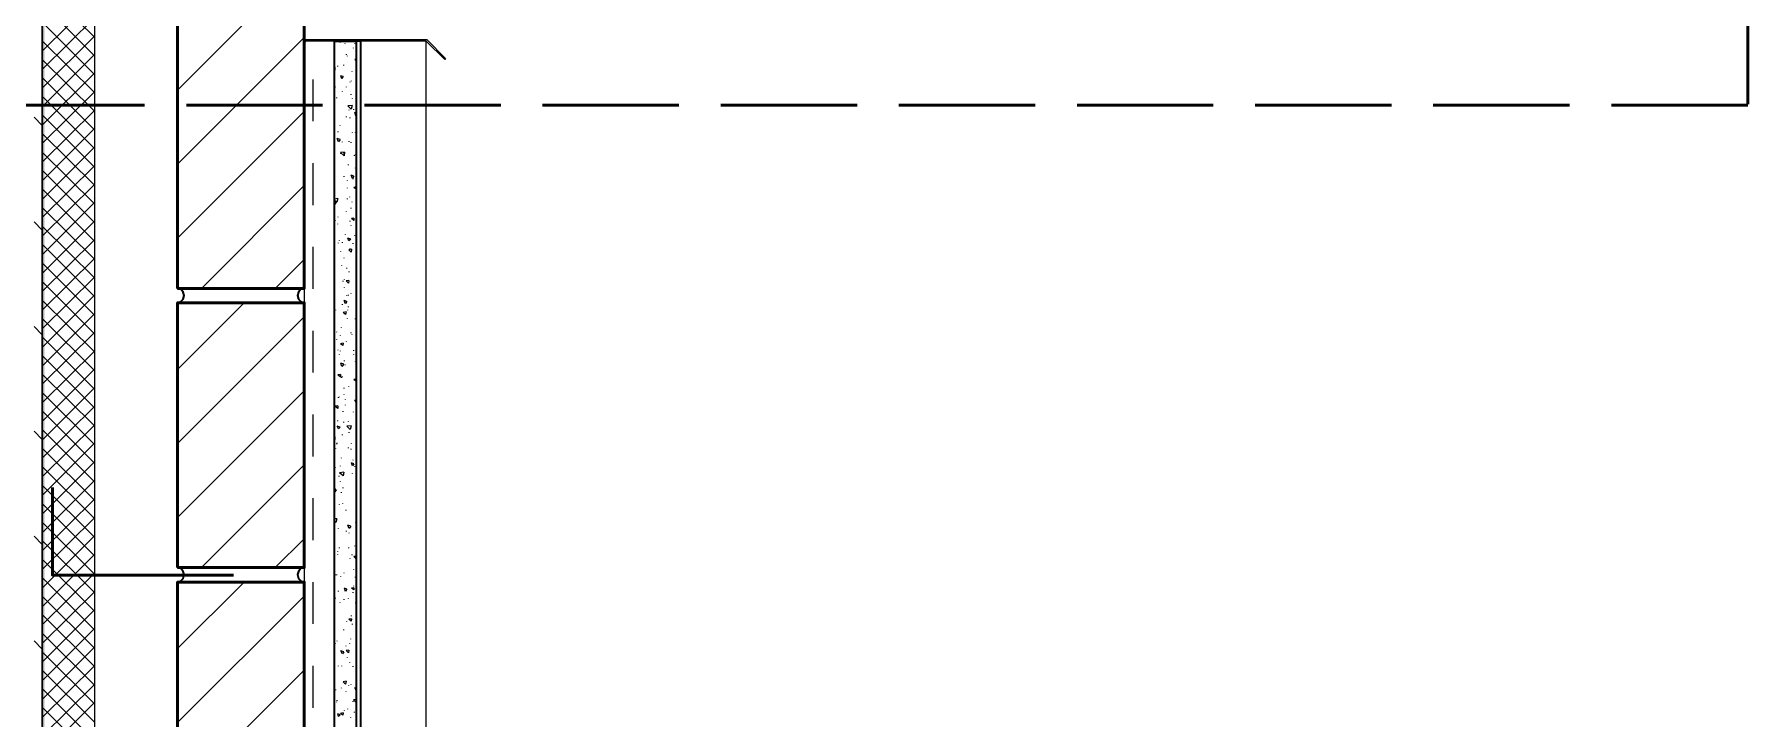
# Model space of a CAD drawing. Header units: inches. Extents: x 5 to 516, y -193 to 129.
# Drawn here: x 340.512 to 344.603, y -36.962 to -35.328 of the extents above; entities that cross this region are included whole.
import ezdxf

# ---------------------------------------------------------------- set-up
doc = ezdxf.new("R2010")
doc.units = ezdxf.units.IN
doc.header["$MEASUREMENT"] = 0
doc.linetypes.add('PDF_IMPORT', pattern=[1, 0.8, -0.2])
doc.layers.add('PDF5_Geometry', color=7, linetype='Continuous')
doc.layers.add('PDF5_Solid Fills', color=7, linetype='Continuous')

msp = doc.modelspace()

# ---------------------------------------------------------------- hatches: boundary and pattern name
at = {"layer": 'PDF5_Solid Fills', "transparency": 33554559}
msp.add_hatch(color=256, dxfattribs=at).paths.add_polyline_path([(340.5365054, -43.3156769), (340.5321397, -43.3156769), (340.5321397, -44.6301215), (340.5365841, -44.625677), (340.536584, -25.9690092), (340.5354729, -25.9690092)])

# ---------------------------------------------------------------- linework, layer by layer
at = {"layer": 'PDF5_Geometry', "lineweight": 35}
for points in [[(340.4899169, -44.6356774), (340.4899169, -25.9690092), (340.531028, -25.9690092), (340.531028, -44.6356774)], [(341.2810276, -35.3445649), (341.2810276, -44.1356768), (341.2288053, -44.1356768), (341.2288053, -35.3445649)], [(341.2921405, -44.1356768), (341.2921405, -35.3445649), (341.2810294, -35.3445649), (341.2810294, -44.1356768)]]:
    msp.add_lwpolyline(points, close=True, dxfattribs=at)
at = {"layer": 'PDF5_Geometry', "lineweight": 15}
for points in [[(340.6565836, -44.6356774), (340.6565836, -30.6767868), (340.531028, -30.6767868), (340.531028, -44.6356774)], [(341.2288041, -44.1356768), (341.2288041, -35.3445649), (341.1565818, -35.3445649), (341.1565818, -44.1356768)]]:
    msp.add_lwpolyline(points, close=True, dxfattribs=at)
at = {"layer": 'PDF5_Geometry', "linetype": 'PDF_IMPORT', "lineweight": 50, "ltscale": 0.406667}
msp.add_lwpolyline([(344.6032505, -33.893454), (344.6032505, -35.4967876), (339.6232486, -35.4967878), (339.6232493, -32.1956757), (341.7221374, -32.1956762), (341.72214, -33.8934535), (344.6032515, -33.893454)], dxfattribs=at)
at = {"layer": 'PDF5_Geometry', "lineweight": 15}
for points in [[(340.6565836, -35.3356764), (340.531028, -35.2112319)], [(340.5310275, -35.3678984), (340.6565831, -35.243454)], [(340.6565836, -35.3801202), (340.531028, -35.2545646)], [(340.5310275, -35.4123422), (340.6565831, -35.2878978)], [(340.6565836, -35.4245651), (340.531028, -35.2990095)], [(340.8543601, -35.4612314), (341.013249, -35.3023425)], [(340.5310275, -35.4567871), (340.6565831, -35.3312315)], [(340.6565836, -35.4678978), (340.531028, -35.3434533)], [(340.8543601, -35.6378988), (341.1565824, -35.3356765)], [(341.4943613, -35.3856766), (341.4499168, -35.3412322), (341.1588057, -35.3412322), (341.1565835, -35.3423433), (341.1565835, -35.5912322), (341.1588057, -35.5912322), (341.1588057, -35.3467877)], [(341.4943613, -35.385676), (341.492139, -35.3878983), (341.4476946, -35.3445649), (341.1610279, -35.3445649), (341.1599168, -35.3445649), (341.1588057, -35.3467872)], [(341.2432491, -35.3478981), (341.2432491, -35.346787)], [(341.2921405, -44.1356768), (341.447696, -44.1356768), (341.447696, -35.3445649), (341.2921405, -35.3445649)], [(340.5310275, -35.501232), (340.6565831, -35.3756764)], [(340.6565836, -35.5123427), (340.531028, -35.3878982)], [(341.254362, -35.3501203), (341.254362, -35.3490091)], [(341.257694, -35.376787), (341.257694, -35.3756759)], [(341.2599184, -35.3801202), (341.2599184, -35.3790091)], [(341.2743634, -35.361232), (341.2743634, -35.3601209)], [(341.2810276, -35.3867877), (341.2776942, -35.3878988)], [(341.2810276, -35.391232), (341.2776942, -35.3878986)], [(341.2776955, -35.3501203), (341.2776955, -35.3490091)], [(340.5310275, -35.5445647), (340.6565831, -35.4201203)], [(341.2299163, -35.4067869), (341.2288052, -35.407898)], [(341.2299163, -35.4067877), (341.2299163, -35.4134544), (341.2288052, -35.4134544)], [(341.2365849, -35.4045648), (341.2365849, -35.4034536)], [(341.2499177, -35.4290093), (341.2443622, -35.4267871)], [(341.249919, -35.4290091), (341.2465856, -35.4345647), (341.2443634, -35.4267869)], [(341.2510299, -35.4023426), (341.2510299, -35.4012315)], [(341.2710268, -35.4167876), (341.2710268, -35.4156765)], [(340.5310275, -35.5890096), (340.6565831, -35.4645652)], [(340.6565836, -35.5567876), (340.531028, -35.431232)], [(341.2310285, -35.454565), (341.2310285, -35.4534539)], [(341.2476933, -35.4656756), (341.2476933, -35.4645645)], [(341.257694, -35.454565), (341.257694, -35.4534539)], [(341.2665826, -35.4423433), (341.2665826, -35.4412321)], [(341.2699192, -35.44012), (341.2699192, -35.4390089)], [(340.5310275, -35.6334545), (340.6565831, -35.5090101)], [(340.6565836, -35.6012313), (340.531028, -35.4756758)], [(341.2299163, -35.5067873), (341.2299163, -35.5056762)], [(341.2343605, -35.4801206), (341.2343605, -35.4790095)], [(341.2710268, -35.4978988), (341.2610268, -35.4990099)], [(341.2710292, -35.4978985), (341.268807, -35.5067873), (341.2610292, -35.4990096)], [(341.2643627, -35.5090095), (341.2643627, -35.5078984)], [(341.268807, -35.4723432), (341.268807, -35.4712321)], [(341.272139, -35.4823428), (341.272139, -35.4812317)], [(341.2754711, -35.5078984), (341.2754711, -35.5067873)], [(341.2810276, -35.501232), (341.2810276, -35.5001209)], [(341.2810276, -35.5067873), (341.2810276, -35.5056762)], [(340.5310275, -35.5456758), (340.5121386, -35.5256758)], [(340.6565836, -35.6456762), (340.531028, -35.5201207)], [(340.8543601, -35.8145651), (341.1565824, -35.5123428)], [(341.2421414, -35.5467869), (341.2421414, -35.5456757)], [(341.257694, -35.5256766), (341.257694, -35.5245655)], [(341.2665826, -35.5278987), (341.2665826, -35.5267876)], [(341.2810265, -35.5201212), (341.2799154, -35.5223434), (341.2776931, -35.5145656)], [(341.2810276, -35.5156759), (341.2776942, -35.5145648)], [(340.5310275, -35.6778983), (340.6565831, -35.5523427)], [(340.6565836, -35.6890101), (340.531028, -35.5645656)], [(341.2421381, -35.5790098), (341.2388048, -35.5845654), (341.2354715, -35.5767876)], [(341.2421414, -35.5790089), (341.2354747, -35.5767867)], [(341.2376971, -35.5612318), (341.2376971, -35.5601207)], [(341.2476933, -35.5856764), (341.2476933, -35.5845653)], [(341.2643627, -35.5845654), (341.2643627, -35.5834542)], [(341.268807, -35.5867875), (341.268807, -35.5856764)], [(341.272139, -35.5623429), (341.272139, -35.5612318)], [(341.2788077, -35.5623429), (341.2788077, -35.5612318)], [(340.5310275, -35.7223432), (340.6565831, -35.5967876)], [(340.6565836, -35.7334538), (340.531028, -35.6090094)], [(341.2532487, -35.6090096), (341.2521376, -35.6178985), (341.2432487, -35.6101207)], [(341.2532498, -35.6090099), (341.2432498, -35.610121)], [(341.2443613, -35.6134542), (341.2443613, -35.6123431)], [(341.2510299, -35.6123431), (341.2510299, -35.611232)], [(341.2765833, -35.6178985), (341.2765833, -35.6167874)], [(341.2788077, -35.6156763), (341.2788077, -35.6145652)], [(340.5310275, -35.7656759), (340.6565831, -35.6412314)], [(340.6565836, -35.7778987), (340.531028, -35.6523432)], [(341.2521376, -35.6678987), (341.2521376, -35.6667876)], [(341.2621383, -35.6401209), (341.2621383, -35.6390098)], [(341.2754711, -35.6667876), (341.2688044, -35.6645654)], [(341.2754724, -35.6667874), (341.272139, -35.672343), (341.2688057, -35.6645652)], [(341.2732512, -35.673454), (341.2732512, -35.6723429)], [(341.2788077, -35.6478984), (341.2788077, -35.6467873)], [(340.5310275, -35.8101208), (340.6565831, -35.6856763)], [(340.6565836, -35.8223425), (340.531028, -35.696787)], [(340.9110279, -35.9345647), (341.1565835, -35.6890091)], [(341.2599184, -35.6778983), (341.2599184, -35.6767872)], [(341.2599184, -35.6956765), (341.2599184, -35.6945654)], [(341.2810276, -35.6923433), (341.275472, -35.6934544)], [(341.2810276, -35.6978986), (341.275472, -35.6934542)], [(340.5310275, -35.8545646), (340.6565831, -35.729009)], [(340.6565836, -35.8656764), (340.531028, -35.7412319)], [(341.2332483, -35.7290096), (341.2288039, -35.7278985)], [(341.2365828, -35.7201207), (341.2343605, -35.7290096), (341.228805, -35.7245651)], [(341.2332496, -35.7290094), (341.2299163, -35.7334538), (341.2288052, -35.7323427)], [(341.2365849, -35.7201211), (341.2288071, -35.7212322)], [(341.257694, -35.751232), (341.257694, -35.7501209)], [(341.2599184, -35.7212321), (341.2599184, -35.720121)], [(341.2654749, -35.7167879), (341.2654749, -35.7156767)], [(341.268807, -35.7434534), (341.268807, -35.7423423)], [(341.2710268, -35.7290096), (341.2710268, -35.7278985)], [(340.5310275, -35.7956758), (340.5121386, -35.7756758)], [(340.5310275, -35.8990095), (340.6565831, -35.7734539)], [(340.6565836, -35.9101201), (340.531028, -35.7856757)], [(341.2310285, -35.7734534), (341.2310285, -35.7723422)], [(341.2365849, -35.7812319), (341.2365849, -35.7801208)], [(341.2376971, -35.7645648), (341.2376971, -35.7634537)], [(341.2665826, -35.7745656), (341.2665826, -35.7734544)], [(341.268807, -35.7845651), (341.268807, -35.783454)], [(341.2754711, -35.766787), (341.2699155, -35.7678981)], [(341.2754711, -35.7667879), (341.2754711, -35.7723434), (341.2699155, -35.767899)], [(340.5310275, -35.9423433), (340.6565831, -35.8178988)], [(340.6565836, -35.954565), (340.531028, -35.8290095)], [(341.2388048, -35.8267868), (341.2388048, -35.8256757)], [(341.2410292, -35.8212315), (341.2410292, -35.8201203)], [(341.2476933, -35.8256768), (341.2476933, -35.8245657)], [(341.2554742, -35.8067876), (341.2554742, -35.8056765)], [(341.2676948, -35.8167872), (341.2610281, -35.814565)], [(341.267695, -35.816787), (341.2632505, -35.8212315), (341.2610283, -35.8145648)], [(341.2732512, -35.827899), (341.2732512, -35.8267879)], [(341.2776955, -35.8090097), (341.2776955, -35.8078986)], [(340.5310275, -35.9867871), (340.6565831, -35.8623426)], [(340.6565836, -35.9990099), (340.531028, -35.8734544)], [(341.0876953, -35.9345647), (341.1565842, -35.8656758)], [(341.2443613, -35.8467871), (341.2443613, -35.845676)], [(341.2465856, -35.8801202), (341.2465856, -35.8790091)], [(341.2521376, -35.8623432), (341.2521376, -35.861232)], [(341.2699181, -35.8412315), (341.268807, -35.8478982), (341.2632514, -35.8423426)], [(341.2699192, -35.8412318), (341.2632525, -35.8423429)], [(341.2665826, -35.8401207), (341.2665826, -35.8390096)], [(340.5310275, -36.031232), (340.6565831, -35.9067875)], [(340.6565836, -36.0434537), (340.531028, -35.9178981)], [(341.2499177, -35.9178987), (341.2499177, -35.9167876)], [(341.2532498, -35.9134545), (341.2532498, -35.9123433)], [(341.2632494, -35.9156763), (341.2621383, -35.922343), (341.2565828, -35.9167874)], [(341.2632505, -35.9156766), (341.2565838, -35.9167877)], [(341.2588062, -35.8867877), (341.2588062, -35.8856766)], [(341.2643627, -35.8956763), (341.2643627, -35.8945652)], [(340.5310275, -36.0756769), (340.6565831, -35.9501213)], [(341.2532498, -35.9334536), (341.2532498, -35.9323425)], [(341.2588062, -35.9523429), (341.2588062, -35.9512318)], [(341.2621383, -35.9512318), (341.2621383, -35.9501207)], [(341.268807, -35.9467876), (341.268807, -35.9456764)], [(340.5310275, -36.1201206), (340.6565831, -35.9945651)], [(340.6565836, -36.0867875), (340.531028, -35.9623431)], [(340.8543601, -36.1278981), (341.013249, -35.9690092)], [(341.2321407, -35.9867871), (341.2321407, -35.985676)], [(341.2476933, -35.9734543), (341.2476933, -35.9723432)], [(341.2565818, -35.9901203), (341.2499152, -35.9923425)], [(341.2565853, -35.9901211), (341.2554742, -35.9967878), (341.2499186, -35.9923433)], [(341.2588062, -35.9656757), (341.2521396, -35.9634535)], [(341.2588075, -35.9656766), (341.2554742, -35.9712321), (341.2521408, -35.9634544)], [(341.2610261, -35.9867871), (341.2610261, -35.985676)], [(341.2621383, -35.9790096), (341.2621383, -35.9778985)], [(340.5310275, -36.0456758), (340.5121386, -36.0256758)], [(340.5310275, -36.1634545), (340.6565831, -36.03901)], [(340.6565836, -36.1312324), (340.531028, -36.006788)], [(340.8543601, -36.3045655), (341.1565824, -36.0023433)], [(341.2299163, -36.016787), (341.2299163, -36.0156759)], [(341.2343605, -36.0390094), (341.2343605, -36.0378983)], [(341.2454734, -36.0290098), (341.2454734, -36.0278987)], [(341.2599184, -36.0067874), (341.2599184, -36.0056763)], [(341.268807, -36.0412316), (341.268807, -36.0401204)], [(341.2788077, -36.0078985), (341.2788077, -36.0067873)], [(340.5310275, -36.2078982), (340.6565831, -36.0834538)], [(340.6565836, -36.1756762), (340.531028, -36.0501206)], [(341.2343605, -36.0567876), (341.2343605, -36.0556765)], [(341.2376971, -36.0823433), (341.2376971, -36.0812322)], [(341.2432491, -36.0478991), (341.2432491, -36.046788)], [(341.2432491, -36.0845654), (341.2432491, -36.0834543)], [(341.2499166, -36.0656759), (341.2488055, -36.0712315), (341.24325, -36.066787)], [(341.2499177, -36.0656761), (341.243251, -36.0667873)], [(341.257694, -36.0623429), (341.257694, -36.0612318)], [(341.2710268, -36.0445648), (341.2710268, -36.0434536)], [(341.2754711, -36.0834543), (341.2754711, -36.0823432)], [(340.6565836, -36.2201211), (340.531028, -36.0945655)], [(341.2410292, -36.0923429), (341.2410292, -36.0912317)], [(341.2510299, -36.1156764), (341.2443632, -36.1134542)], [(341.2510301, -36.1156761), (341.2465856, -36.1212317), (341.2443634, -36.1134539)], [(341.2532498, -36.1078989), (341.2532498, -36.1067878)], [(341.2554742, -36.1178985), (341.2554742, -36.1167874)], [(341.2754711, -36.0934539), (341.2754711, -36.0923428)], [(341.2788077, -36.110121), (341.2788077, -36.1090099)], [(340.5310275, -36.2523431), (340.6565831, -36.1267876)], [(340.6565836, -36.2634538), (340.531028, -36.1390093)], [(341.2299163, -36.1334546), (341.2299163, -36.1323434)], [(341.2432491, -36.1401207), (341.2432491, -36.1467874), (341.2365824, -36.1412318)], [(341.2432491, -36.140121), (341.2365824, -36.1412321)], [(341.2410292, -36.140121), (341.2410292, -36.1390098)], [(341.2465856, -36.1478984), (341.2465856, -36.1467873)], [(341.2476933, -36.1456763), (341.2476933, -36.1445652)], [(341.2810276, -36.1512316), (341.275472, -36.1523427)], [(341.2810276, -36.1567869), (341.275472, -36.1523425)], [(340.5310275, -36.2967869), (340.6565831, -36.1712313)], [(340.6565836, -36.3078987), (340.531028, -36.1834542)], [(340.8543601, -36.4812318), (341.1565824, -36.1790095)], [(341.2388048, -36.1956765), (341.2388048, -36.1945654)], [(341.2410292, -36.1945654), (341.2410292, -36.1934543)], [(341.2521376, -36.1734541), (341.2521376, -36.172343)], [(341.2521376, -36.1878979), (341.2521376, -36.1867868)], [(341.2554742, -36.2001208), (341.2554742, -36.1990097)], [(341.2632505, -36.1690098), (341.2632505, -36.1678987)], [(341.2810276, -36.2067871), (341.2810276, -36.2078982), (341.2776942, -36.2012316)], [(341.2810276, -36.2023429), (341.2776942, -36.2012318)], [(340.5310275, -36.3401207), (340.6565831, -36.2156763)], [(340.6565836, -36.3523425), (340.531028, -36.2267869)], [(341.2365849, -36.2145655), (341.2365849, -36.2212322), (341.2299183, -36.2156766)], [(341.2365849, -36.2145658), (341.2299183, -36.2156769)], [(341.2499177, -36.2290096), (341.2499177, -36.2278985)], [(341.2554742, -36.2134536), (341.2554742, -36.2123425)], [(341.2743634, -36.2301207), (341.2743634, -36.2290096)], [(340.5310275, -36.2956758), (340.5121386, -36.2756758)], [(340.5310275, -36.3845645), (340.6565831, -36.2601201)], [(340.6565836, -36.3967874), (340.531028, -36.2712318)], [(341.2421381, -36.2656769), (341.2388048, -36.2701213), (341.2354715, -36.2634547)], [(341.2421414, -36.2656759), (341.2354747, -36.2634537)], [(341.2365849, -36.2512321), (341.2365849, -36.250121)], [(341.2476933, -36.2845652), (341.2476933, -36.2834541)], [(341.2510299, -36.2545653), (341.2510299, -36.2534542)], [(341.2688048, -36.2623424), (341.2665826, -36.2712313), (341.2588048, -36.2634535)], [(341.268807, -36.2623427), (341.258807, -36.2634538)], [(341.2621383, -36.2523431), (341.2621383, -36.251232)], [(341.2643627, -36.2790099), (341.2643627, -36.2778987)], [(340.5310275, -36.4290094), (340.6565831, -36.3034538)], [(340.6565836, -36.4412323), (340.531028, -36.3156767)], [(341.2299163, -36.2890092), (341.2299163, -36.2956758), (341.2288052, -36.2956758)], [(341.2299163, -36.2890094), (341.2288052, -36.2901206)], [(341.2321407, -36.3178983), (341.2321407, -36.3167872)], [(341.2343605, -36.3067876), (341.2343605, -36.3056765)], [(341.2354727, -36.3045655), (341.2354727, -36.3034544)], [(341.2621383, -36.3156762), (341.2621383, -36.3145651)], [(341.268807, -36.3190094), (341.268807, -36.3178982)], [(341.2699192, -36.3056766), (341.2699192, -36.3045655)], [(340.5310275, -36.4734543), (340.6565831, -36.3478987)], [(340.6565836, -36.484565), (340.531028, -36.3601205)], [(340.9110279, -36.6012314), (341.1565835, -36.3556758)], [(341.2310285, -36.3623432), (341.2310285, -36.3612321)], [(341.2432491, -36.35901), (341.2432491, -36.3578989)], [(341.2454734, -36.3401207), (341.2454734, -36.3390096)], [(341.2754711, -36.3534547), (341.2699155, -36.3512324)], [(341.2754724, -36.3534545), (341.272139, -36.3578989), (341.2699168, -36.3512323)], [(341.2732512, -36.344565), (341.2732512, -36.3434539)], [(341.2776955, -36.3601211), (341.2776955, -36.35901)], [(340.5310275, -36.5178981), (340.6565831, -36.3923425)], [(340.6565836, -36.5290099), (340.531028, -36.4045654)], [(341.239917, -36.3834546), (341.239917, -36.3823435)], [(341.2510288, -36.3734535), (341.2499177, -36.3823424), (341.2410288, -36.3745646)], [(341.2510299, -36.3734539), (341.2410299, -36.374565)], [(341.2432491, -36.3956763), (341.2432491, -36.3945652)], [(341.2499177, -36.4112324), (341.2499177, -36.4101212)], [(341.272139, -36.3767871), (341.272139, -36.3756759)], [(340.5310275, -36.5612319), (340.6565831, -36.4367875)], [(340.6565836, -36.5734536), (340.531028, -36.4478981)], [(341.2332483, -36.4156766), (341.2288039, -36.4134544)], [(341.2332496, -36.4156764), (341.2299163, -36.4201209), (341.2288052, -36.4178987)], [(341.2410292, -36.4512319), (341.2410292, -36.4501208)], [(341.2454734, -36.422343), (341.2454734, -36.4212319)], [(341.2488055, -36.4490097), (341.2488055, -36.4478986)], [(340.5310275, -36.6056768), (340.6565831, -36.4812324)], [(340.6565836, -36.6178985), (340.531028, -36.492343)], [(341.2343605, -36.484565), (341.228805, -36.484565)], [(341.2343629, -36.4845646), (341.2321407, -36.4934535), (341.2288073, -36.4901202)], [(341.2310285, -36.4934535), (341.2310285, -36.4923424)], [(341.2565818, -36.4645658), (341.2565818, -36.4634547)], [(340.5310275, -36.5456759), (340.5121386, -36.5256759)], [(340.5310275, -36.6501206), (340.6565831, -36.524565)], [(341.0876953, -36.6012314), (341.1565842, -36.5323425)], [(341.2299163, -36.5178981), (341.2299163, -36.516787)], [(341.2388048, -36.5078985), (341.2388048, -36.5067874)], [(341.257694, -36.5145649), (341.257694, -36.5134538)], [(341.2676948, -36.5023432), (341.2610281, -36.5001209)], [(341.267696, -36.5023429), (341.2643627, -36.5078985), (341.2610294, -36.5001207)], [(341.2643627, -36.5190092), (341.2643627, -36.517898)], [(341.2799154, -36.4945657), (341.2799154, -36.4934546)], [(340.5310275, -36.6945655), (340.6565831, -36.5690099)], [(340.6565836, -36.6612324), (340.531028, -36.5367879)], [(341.2365849, -36.5634541), (341.2365849, -36.5623429)], [(341.2365849, -36.5701204), (341.2365849, -36.5690093)], [(341.2410292, -36.5545655), (341.2410292, -36.5534544)], [(341.2632505, -36.5545655), (341.2632505, -36.5534544)], [(341.2710268, -36.5712315), (341.2710268, -36.5701204)], [(341.2776955, -36.5501213), (341.2776955, -36.5490101)], [(340.5310275, -36.7378982), (340.6565831, -36.6134537)], [(340.6565836, -36.7056761), (340.531028, -36.5812317)], [(341.2521376, -36.6145653), (341.2521376, -36.6134542)], [(341.2665826, -36.5801212), (341.2665826, -36.5790101)], [(341.2754711, -36.6056768), (341.2754711, -36.6045657)], [(341.2810276, -36.5745647), (341.275472, -36.5745647)], [(341.2810276, -36.5801212), (341.275472, -36.5745656)], [(340.6565836, -36.750121), (340.531028, -36.6245655)], [(340.8543601, -36.7945648), (341.013249, -36.6356759)], [(341.2332483, -36.6190096), (341.2332483, -36.6178985)], [(341.2343605, -36.6190096), (341.2343605, -36.6178985)], [(341.2443613, -36.6234539), (341.2443613, -36.6223428)], [(341.2588062, -36.6523427), (341.2532507, -36.6501205)], [(341.2588075, -36.6523425), (341.2554742, -36.6578981), (341.253252, -36.6501203)], [(341.2754711, -36.6490093), (341.2754711, -36.6545649), (341.2699155, -36.6501204)], [(341.2754711, -36.6490095), (341.2699155, -36.6501206)], [(341.2754711, -36.6456763), (341.2754711, -36.6445652)], [(341.2788077, -36.6245649), (341.2788077, -36.6234538)], [(340.5310275, -36.7823431), (340.6565831, -36.6578986)], [(340.6565836, -36.7945648), (340.531028, -36.6690093)], [(340.8543601, -36.9712322), (341.1565824, -36.66901)], [(341.2310285, -36.6745652), (341.2310285, -36.6734541)], [(341.2388048, -36.6578981), (341.2388048, -36.6567869)], [(341.2421414, -36.6845648), (341.2421414, -36.6834537)], [(341.2521376, -36.6778984), (341.2521376, -36.6767873)], [(341.2621383, -36.6756762), (341.2621383, -36.6745651)], [(341.2732512, -36.6612324), (341.2732512, -36.6601213)], [(341.2799154, -36.6856758), (341.2799154, -36.6845647)], [(340.5310275, -36.8267869), (340.6565831, -36.7012313)], [(340.6565836, -36.8378987), (340.531028, -36.7134542)], [(341.2588062, -36.7301207), (341.2588062, -36.7290096)], [(341.2699181, -36.7234541), (341.268807, -36.7290097), (341.2632514, -36.7245652)], [(341.2699192, -36.7234543), (341.2632525, -36.7245654)], [(341.2699192, -36.7167879), (341.2699192, -36.7156768)], [(341.272139, -36.7367871), (341.272139, -36.735676)], [(340.5310275, -36.7956759), (340.5121386, -36.7756759)], [(340.5310275, -36.8712318), (340.6565831, -36.7456762)], [(340.6565836, -36.8823424), (340.531028, -36.757898)], [(341.2354727, -36.7767878), (341.2354727, -36.7756767)], [(341.2510299, -36.750121), (341.2510299, -36.7490099)], [(341.2676948, -36.7723435), (341.2676948, -36.7712324)], [(340.5310275, -36.9156767), (340.6565831, -36.7901211)], [(340.6565836, -36.9267873), (340.531028, -36.8023429)], [(341.2310285, -36.7823431), (341.2310285, -36.781232)], [(341.2510267, -36.8023432), (341.2476933, -36.8067877), (341.24436, -36.800121)], [(341.2510299, -36.8023434), (341.2443632, -36.8001212)], [(341.2565818, -36.7890095), (341.2565818, -36.7878984)], [(341.2632494, -36.7978989), (341.2621383, -36.8045655), (341.2565828, -36.79901)], [(341.2632505, -36.7978991), (341.2565838, -36.7990103)], [(341.2599184, -36.8156762), (341.2599184, -36.8145651)], [(341.2654749, -36.7834542), (341.2654749, -36.782343)], [(340.5310275, -36.9590094), (340.6565831, -36.8345649)], [(340.6565836, -36.9712322), (340.531028, -36.8456767)], [(340.8543601, -37.1478985), (341.1565824, -36.8456763)], [(341.2388048, -36.8367876), (341.2388048, -36.8356765)], [(341.2465856, -36.8367876), (341.2465856, -36.8356765)], [(341.2654749, -36.8278991), (341.2654749, -36.8267879)], [(341.2732512, -36.8378987), (341.2732512, -36.8367875)], [(340.5310275, -37.0034543), (340.6565831, -36.8790098)], [(340.6565836, -37.015676), (340.531028, -36.8901204)], [(341.2321407, -36.8934542), (341.2321407, -36.8923431)], [(341.2454734, -36.8890099), (341.2454734, -36.8878988)], [(341.2565818, -36.8723428), (341.2499152, -36.8734539)], [(341.2565853, -36.8723426), (341.2554742, -36.8790092), (341.2499186, -36.8734537)], [(341.2565818, -36.8978985), (341.2565818, -36.8967874)], [(341.2632505, -36.8834546), (341.2632505, -36.8823435)], [(341.268807, -36.8812325), (341.268807, -36.8801214)], [(341.2810276, -36.8934542), (341.2810276, -36.8945653), (341.2776942, -36.8878986)], [(341.2810276, -36.8890099), (341.2776942, -36.8878988)], [(341.2799154, -36.890121), (341.2799154, -36.8890099)], [(340.5310275, -37.0478992), (340.6565831, -36.9223436)], [(340.6565836, -37.0590098), (340.531028, -36.9345654)], [(341.2343605, -36.9223431), (341.2343605, -36.9212319)], [(341.2354727, -36.9190099), (341.2354727, -36.9178987)], [(341.2532498, -36.9423434), (341.2532498, -36.9412323)], [(341.2610261, -36.9390102), (341.2610261, -36.9378991)], [(341.2732512, -36.921232), (341.2732512, -36.9201209)], [(341.2810276, -36.9156767), (341.2743609, -36.9167878)], [(341.2810276, -36.9234541), (341.2743609, -36.9167875)], [(341.2421381, -36.9523428), (341.2388048, -36.9567872), (341.2365826, -36.9501206)], [(341.2421414, -36.952343), (341.2365858, -36.9501207)], [(341.2499166, -36.9478985), (341.2488055, -36.953454), (341.24325, -36.9490096)], [(341.2499177, -36.9478987), (341.243251, -36.9490098)], [(341.2676948, -36.9590094), (341.2676948, -36.9578983)], [(341.2765833, -36.9467876), (341.2765833, -36.9456765)]]:
    msp.add_lwpolyline(points, dxfattribs=at)
at = {"layer": 'PDF5_Geometry', "lineweight": 50}
for points in [[(340.8543601, -35.9345655), (340.8543601, -35.3023433), (341.1565824, -35.3023433), (341.1565824, -35.9345655)], [(340.8543601, -36.6012323), (340.8543601, -35.96901), (341.1565824, -35.96901), (341.1565824, -36.6012323)], [(340.8543601, -37.267899), (340.8543601, -36.6356767), (341.1565824, -36.6356767), (341.1565824, -37.267899)]]:
    msp.add_lwpolyline(points, close=True, dxfattribs=at)
at = {"layer": 'PDF5_Geometry', "linetype": 'PDF_IMPORT', "lineweight": 15, "ltscale": 0.084444}
msp.add_lwpolyline([(341.1776928, -44.1356768), (341.1776928, -35.3445647)], dxfattribs=at)
at = {"layer": 'PDF5_Geometry', "lineweight": 35}
for points in [[(340.8543601, -35.96901), (340.8621379, -35.9656767), (340.8676935, -35.9601211), (340.8699157, -35.9512322), (340.8676935, -35.9434545), (340.8621379, -35.9367878), (340.8543601, -35.9345656)], [(341.1565836, -35.9345647), (341.1488059, -35.9367869), (341.1432503, -35.9434536), (341.1410281, -35.9512314), (341.1432503, -35.9601203), (341.1488059, -35.9656758), (341.1565836, -35.9690092)], [(340.8543601, -36.6356767), (340.8621379, -36.6323434), (340.8676935, -36.6267878), (340.8699157, -36.617899), (340.8676935, -36.6101212), (340.8621379, -36.6034545), (340.8543601, -36.6012323)], [(341.1565836, -36.6012314), (341.1488059, -36.6034536), (341.1432503, -36.6101203), (341.1410281, -36.6178981), (341.1432503, -36.626787), (341.1488059, -36.6323425), (341.1565836, -36.6356759)]]:
    msp.add_lwpolyline(points, dxfattribs=at)
at = {"layer": 'PDF5_Geometry', "lineweight": 50}
msp.add_lwpolyline([(340.9876971, -36.6190096), (340.5554748, -36.6190096), (340.5554748, -36.4101207)], dxfattribs=at)
at = {"layer": 'PDF5_Solid Fills', "lineweight": 15, "transparency": 33554559}
msp.add_solid([(340.5354718, -25.9690092), (340.5365829, -44.6356774), (340.5354718, -44.6356774)], dxfattribs=at)

doc.saveas('drawing.dxf')
